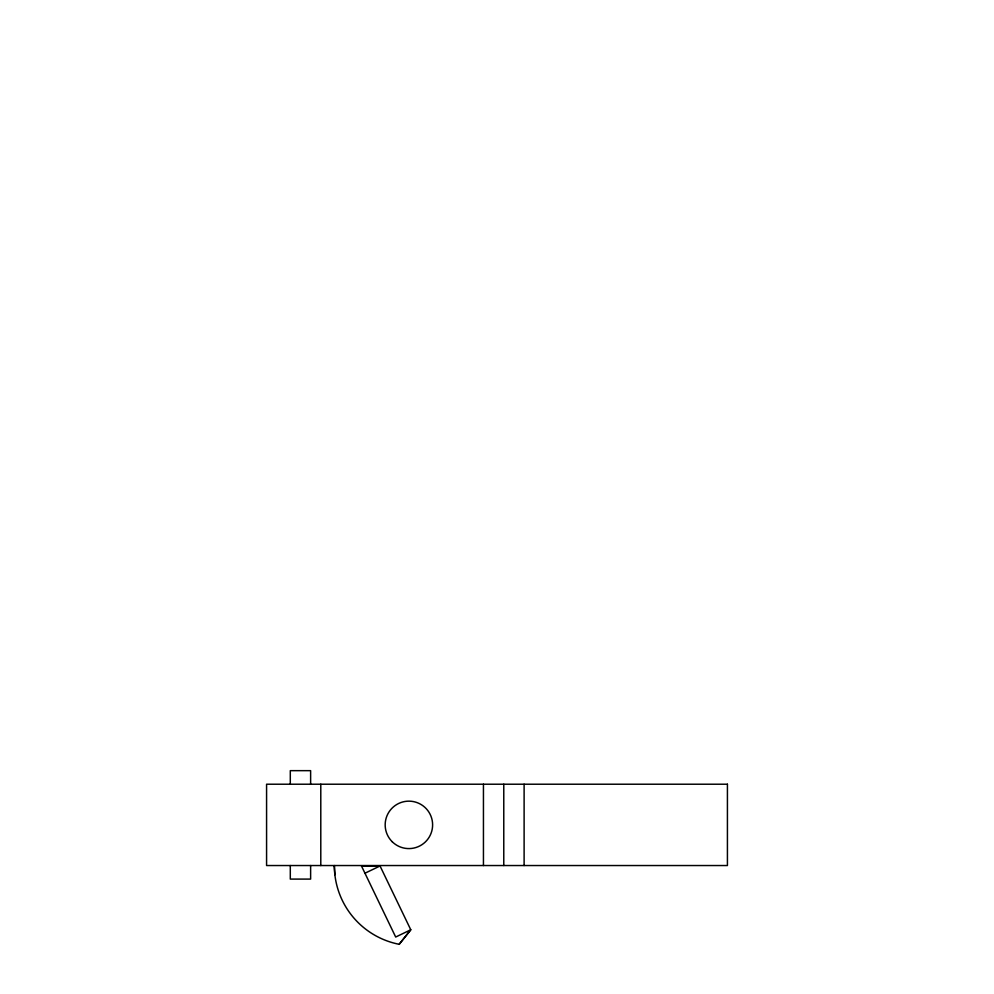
<?xml version="1.0" encoding="UTF-8"?>
<svg xmlns="http://www.w3.org/2000/svg" width="994" height="994" viewBox="0 0 994 994"><rect width="100%" height="100%" fill="white"/><g stroke="black" fill="none" stroke-linecap="round" stroke-linejoin="round"><path stroke-width="1.49" d="M399.19 944.3L410.771 929.775L380.031 865.96L361.468 865.985L395.687 937.031L410.771 929.775L399.178 944.3A80.253 80.253 0 0 1 334.344 865.538L334.891 874.732M364.96 873.229L380.043 865.973M524.111 784.216L524.111 865.513M503.772 784.216L503.772 865.513M483.444 784.216L483.444 865.525M320.789 784.216L320.789 865.538M310.625 784.216L310.625 770.661L290.298 770.661L290.298 784.216M310.625 865.538L310.625 879.094L290.298 879.094L290.298 865.538M727.422 784.216L266.578 784.216L266.578 865.538L727.422 865.538L727.422 784.216M392.121 841.645A23.719 23.719 0 0 0 431.806 831.009A23.719 23.719 0 0 0 402.756 801.959A23.719 23.719 0 0 0 392.121 841.645"/></g></svg>
